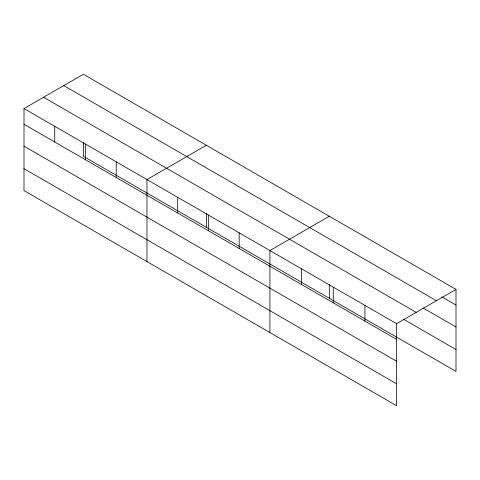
<?xml version="1.0" encoding="UTF-8"?>
<svg xmlns="http://www.w3.org/2000/svg" width="480" height="480" viewBox="0 0 480 480"><rect width="100%" height="100%" fill="white"/><g stroke="black" fill="none" stroke-linecap="round" stroke-linejoin="round"><path stroke-width="0.72" d="M24 108.576L396.6 323.694L396.6 405.72L24 190.602L24 108.576L83.4 74.28L456 289.398L456 371.424L83.4 156.306L83.4 142.44M206.358 145.272L146.958 179.568L146.958 261.588M329.316 216.258L269.916 250.554L269.916 332.58M396.6 323.694L456 289.398M441.78 296.88L456 305.094M63.798 85.602L436.398 300.72M423.036 307.95L456 326.982M43.602 97.26L416.202 312.378M403.644 319.308L456 349.536M24 124.272L396.6 339.384M24 146.16L396.6 361.278M24 168.708L396.6 383.826M364.926 305.412L364.926 321.102M333.258 287.124L333.258 302.814M329.316 284.418L329.316 298.284M301.584 268.842L301.584 284.532M239.178 232.806L239.178 248.502M208.434 215.064L208.434 230.754M206.358 213.432L206.358 227.292M177.696 197.316L177.696 213.006M116.22 161.82L116.22 177.51M85.476 144.072L85.476 159.762M54.738 126.324L54.738 142.014"/></g></svg>
